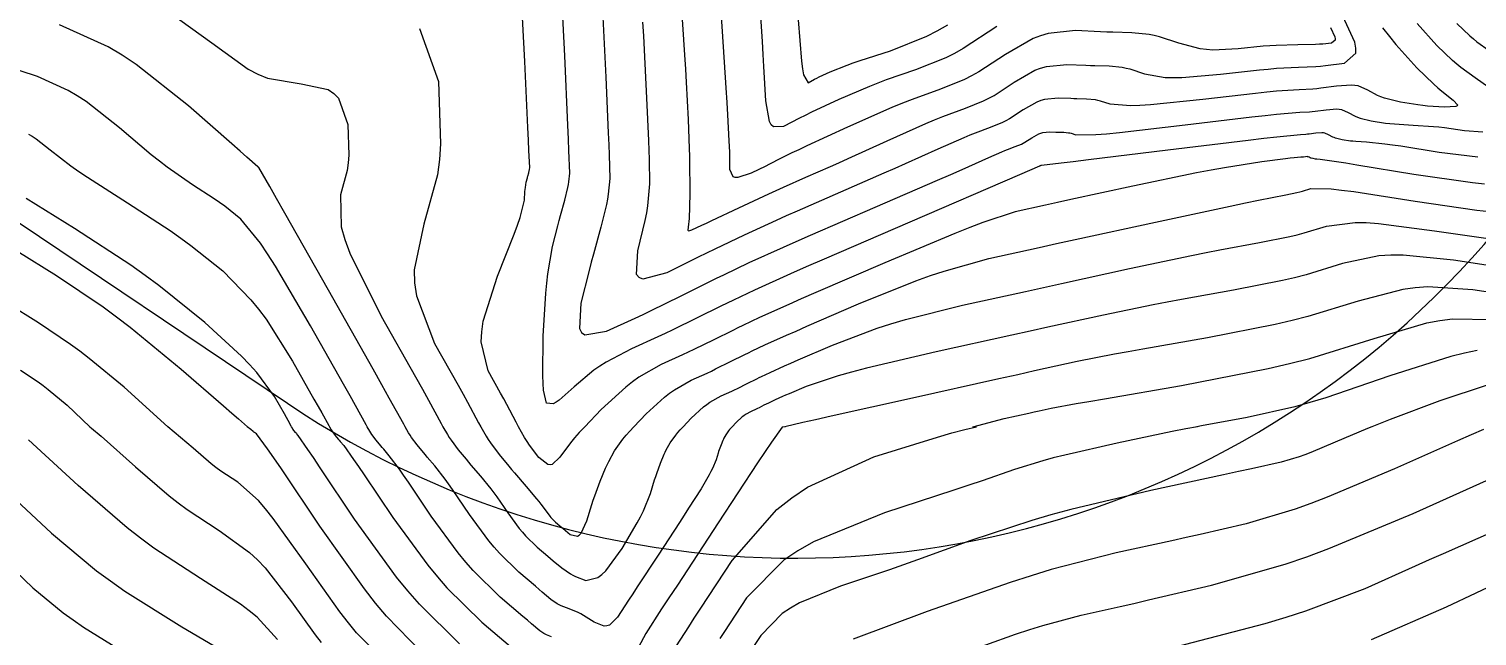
# Model space of a CAD drawing. Header units: metres. Extents: x 837476 to 838477, y 1189012 to 1191014.
# Drawn here: x 838022.3 to 838133.5, y 1189983.9 to 1190030.5 of the extents above; entities that cross this region are included whole.
import ezdxf

# ---------------------------------------------------------------- set-up
doc = ezdxf.new("R2010")
doc.units = ezdxf.units.M
doc.header["$LTSCALE"] = 0.3
for name, color, linetype in [('COTAS 10', 1, 'Continuous'), ('COTAS INT', 252, 'Continuous'), ('VIA2', 121, 'Continuous')]:
    doc.layers.add(name, color=color, linetype=linetype)

msp = doc.modelspace()

# ---------------------------------------------------------------- linework, layer by layer
at = {"layer": 'COTAS 10'}
for points in [[(838033.077, 1190031.829), (838036.35, 1190029.47), (838039.141, 1190027.45), (838039.891, 1190027.071), (838040.63, 1190026.769), (838043.213, 1190026.333), (838045.291, 1190025.898), (838045.712, 1190025.599), (838046.065, 1190025.222), (838046.784, 1190023.213), (838046.87, 1190020.854), (838046.825, 1190020.256), (838046.751, 1190019.682), (838046.232, 1190017.811), (838046.276, 1190015.34), (838046.555, 1190014.389), (838046.951, 1190013.321), (838049.349, 1190008.498), (838051.974, 1190003.839), (838052.514, 1190002.874), (838052.973, 1190002.05), (838053.955, 1190000.249), (838054.095, 1190000), (838054.431, 1189999.404), (838054.57, 1189999.182), (838054.714, 1189998.966), (838055.26, 1189998.233), (838055.869, 1189997.497), (838056.052, 1189997.279), (838056.241, 1189997.056), (838056.975, 1189996.202), (838057.769, 1189995.227), (838057.996, 1189994.929), (838058.225, 1189994.617), (838059.08, 1189993.389), (838059.956, 1189992.189), (838060.199, 1189991.895), (838060.442, 1189991.618), (838061.322, 1189990.756), (838062.15, 1189990.051), (838062.36, 1189989.874), (838062.563, 1189989.704), (838063.227, 1189989.151), (838063.881, 1189988.697), (838064.077, 1189988.588), (838064.28, 1189988.488), (838065.067, 1189988.186), (838066, 1189988.409), (838066.295, 1189988.639), (838066.605, 1189988.943), (838067.859, 1189990.645), (838069.017, 1189992.618), (838069.266, 1189993.092), (838069.486, 1189993.533), (838070.023, 1189994.866), (838070.348, 1189995.911), (838070.434, 1189996.172), (838070.518, 1189996.42), (838070.806, 1189997.214), (838071.086, 1189997.885), (838071.165, 1189998.057), (838071.245, 1189998.222), (838071.537, 1189998.767), (838071.965, 1189999.364), (838072.13, 1189999.562), (838072.316, 1189999.774), (838072.53, 1190000), (838073.155, 1190000.659), (838074.098, 1190001.517), (838074.35, 1190001.712), (838074.597, 1190001.889), (838075.453, 1190002.374), (838076.265, 1190002.741), (838076.484, 1190002.843), (838076.701, 1190002.946), (838077.465, 1190003.321), (838078.188, 1190003.681), (838078.379, 1190003.774), (838078.566, 1190003.865), (838079.21, 1190004.173), (838080.32, 1190004.671), (838080.802, 1190004.882), (838081.358, 1190005.125), (838083.996, 1190006.268), (838087.433, 1190007.559), (838088.494, 1190007.895), (838089.602, 1190008.223), (838093.996, 1190009.329), (838098.821, 1190010.398), (838100.201, 1190010.701), (838101.599, 1190011.007), (838106.807, 1190012.14), (838111.584, 1190013.152), (838112.71, 1190013.381), (838113.752, 1190013.589), (838116.807, 1190014.157), (838119.115, 1190014.608), (838119.687, 1190014.742), (838120.229, 1190014.88), (838121.94, 1190015.41), (838124.135, 1190015.693), (838124.981, 1190015.675), (838125.931, 1190015.616), (838130.223, 1190015.053), (838134.345, 1190014.447)], [(838126.233, 1190030.633), (838126.768, 1190029.962), (838127.275, 1190029.344), (838128.881, 1190027.553), (838130.18, 1190026.296), (838130.493, 1190026.015), (838130.785, 1190025.762), (838131.673, 1190025.088), (838132.029, 1190024.707), (838131.986, 1190024.638), (838131.883, 1190024.586), (838130.998, 1190024.532), (838129.698, 1190024.625), (838129.332, 1190024.666), (838128.964, 1190024.713), (838127.612, 1190024.936), (838126.395, 1190025.237), (838126.111, 1190025.333), (838125.85, 1190025.434), (838125.101, 1190025.848), (838124.371, 1190026.168), (838124.123, 1190026.212), (838123.855, 1190026.235), (838122.718, 1190026.156), (838121.505, 1190025.988), (838121.189, 1190025.955), (838120.88, 1190025.929), (838119.836, 1190025.884), (838118.1, 1190025.765), (838117.356, 1190025.691), (838116.498, 1190025.6), (838112.446, 1190025.126), (838108.437, 1190024.712), (838107.605, 1190024.659), (838106.895, 1190024.633), (838105.334, 1190024.761), (838104.585, 1190025.006), (838104.386, 1190025.053), (838104.19, 1190025.092), (838103.511, 1190025.159), (838102.779, 1190025.178), (838102.549, 1190025.186), (838102.307, 1190025.196), (838101.337, 1190025.242), (838100.286, 1190025.134), (838099.994, 1190025.047), (838099.701, 1190024.935), (838098.638, 1190024.324), (838097.604, 1190023.648), (838097.329, 1190023.495), (838097.059, 1190023.357), (838096.126, 1190022.981), (838094.961, 1190022.556), (838094.545, 1190022.386), (838094.089, 1190022.194), (838092.102, 1190021.313), (838089.585, 1190020.181), (838088.794, 1190019.83), (838087.961, 1190019.464), (838084.614, 1190018.009), (838081.281, 1190016.555), (838080.458, 1190016.189), (838079.677, 1190015.839), (838077.216, 1190014.71), (838074.98, 1190013.644), (838074.342, 1190013.334), (838073.695, 1190013.017), (838071.288, 1190011.819), (838069.448, 1190011.323), (838069.158, 1190011.449), (838068.964, 1190011.688), (838069.054, 1190013.503), (838069.629, 1190015.848), (838069.739, 1190016.421), (838069.828, 1190016.962), (838069.974, 1190018.642), (838069.946, 1190020.543), (838069.926, 1190021.222), (838069.9, 1190021.969), (838069.762, 1190025.22), (838069.573, 1190028.956), (838069.514, 1190030.008), (838069.453, 1190031.068)], [(838021.379, 1190013.506), (838024.429, 1190011.604), (838028.004, 1190009.195), (838029.032, 1190008.437), (838030.075, 1190007.64), (838033.981, 1190004.429), (838037.244, 1190001.607), (838037.882, 1190001.053), (838038.405, 1190000.599), (838039.091, 1190000)], [(838134.282, 1190003.182), (838130.637, 1190001.977), (838126.829, 1190000.551), (838125.926, 1190000.2), (838125.423, 1190000), (838125.089, 1189999.867), (838122.614, 1189998.823), (838120.731, 1189998.026), (838120.268, 1189997.849), (838119.83, 1189997.691), (838118.458, 1189997.281), (838116.191, 1189996.772), (838115.188, 1189996.552), (838114.022, 1189996.298), (838108.458, 1189995.094), (838102.308, 1189993.638), (838100.772, 1189993.225), (838099.309, 1189992.808), (838094.631, 1189991.266), (838090.539, 1189989.775), (838089.446, 1189989.389), (838088.371, 1189989.016), (838084.631, 1189987.767), (838081.483, 1189986.474), (838080.781, 1189986.072), (838080.153, 1189985.652), (838078.495, 1189983.976), (838077.509, 1189982.472)], [(838052.453, 1189982.697), (838049.753, 1189985.463), (838048.924, 1189986.46), (838048.06, 1189987.558), (838044.649, 1189992.357), (838041.688, 1189996.762), (838041.108, 1189997.611), (838040.633, 1189998.299), (838039.785, 1189999.445), (838039.613, 1189999.556), (838039.565, 1189999.592), (838039.516, 1189999.63), (838039.337, 1189999.785), (838039.057, 1190000)], [(838020.595, 1189989.541), (838022.606, 1189987.627), (838024.939, 1189985.706), (838025.688, 1189985.164), (838026.482, 1189984.617), (838029.724, 1189982.606)]]:
    msp.add_lwpolyline(points, dxfattribs=at)
at = {"layer": 'COTAS INT'}
for points in [[(838134.08, 1190018.638), (838133.15, 1190018.722), (838128.655, 1190019.365), (838124.275, 1190020.094), (838123.417, 1190020.235), (838122.712, 1190020.348), (838121.448, 1190020.534), (838121.205, 1190020.548), (838121.145, 1190020.554), (838121.088, 1190020.56), (838120.905, 1190020.587), (838120.761, 1190020.623), (838120.727, 1190020.634), (838120.696, 1190020.646), (838120.607, 1190020.696), (838120.52, 1190020.734), (838120.49, 1190020.739), (838120.458, 1190020.742), (838120.323, 1190020.732), (838120.179, 1190020.712), (838120.141, 1190020.708), (838120.105, 1190020.705), (838119.98, 1190020.7), (838119.449, 1190020.646), (838119.155, 1190020.612), (838118.798, 1190020.57), (838116.98, 1190020.35), (838114.102, 1190019.895), (838113.077, 1190019.705), (838111.952, 1190019.487), (838107.065, 1190018.471), (838102.314, 1190017.44), (838101.274, 1190017.214), (838100.355, 1190017.013), (838098.032, 1190016.503), (838095.561, 1190015.695), (838094.548, 1190015.308), (838093.393, 1190014.849), (838088.032, 1190012.599), (838082.73, 1190010.302), (838081.611, 1190009.814), (838080.644, 1190009.389), (838078.412, 1190008.388), (838077.118, 1190007.77), (838076.742, 1190007.587), (838076.357, 1190007.398), (838074.905, 1190006.675), (838073.37, 1190005.922), (838072.933, 1190005.715), (838072.492, 1190005.509), (838070.859, 1190004.771), (838069.139, 1190003.796), (838068.642, 1190003.441), (838068.137, 1190003.049), (838066.241, 1190001.325), (838064.979, 1190000), (838064.566, 1189999.566), (838064.2, 1189999.152), (838063.877, 1189998.769), (838063.065, 1189997.651), (838062.492, 1189997.092), (838062.32, 1189997.062), (838062.143, 1189997.087), (838061.454, 1189997.625), (838060.745, 1189998.585), (838060.554, 1189998.875), (838060.366, 1189999.176), (838059.906, 1190000), (838059.71, 1190000.352), (838058.992, 1190001.713), (838058.765, 1190002.131), (838058.526, 1190002.567), (838057.564, 1190004.292), (838057.04, 1190006.525), (838057.078, 1190007.282), (838057.195, 1190008.099), (838058.278, 1190011.551), (838059.569, 1190014.787), (838059.818, 1190015.469), (838060.019, 1190016.058), (838060.353, 1190017.408), (838060.39, 1190018.073), (838060.405, 1190018.229), (838060.421, 1190018.372), (838060.495, 1190018.79), (838060.575, 1190019.103), (838060.595, 1190019.18), (838060.614, 1190019.254), (838060.678, 1190019.489), (838060.725, 1190019.679), (838060.734, 1190019.725), (838060.741, 1190019.767), (838060.753, 1190019.897), (838060.696, 1190021.215), (838060.659, 1190022.007), (838060.614, 1190022.984), (838060.377, 1190028.052), (838060.109, 1190033.371)], [(838133.561, 1190020.691), (838130.596, 1190021.062), (838127.638, 1190021.537), (838126.996, 1190021.631), (838126.429, 1190021.708), (838125.022, 1190021.851), (838124.181, 1190021.901), (838123.972, 1190021.92), (838123.773, 1190021.942), (838123.141, 1190022.037), (838122.639, 1190022.161), (838122.522, 1190022.2), (838122.414, 1190022.242), (838122.105, 1190022.413), (838121.804, 1190022.545), (838121.701, 1190022.563), (838121.591, 1190022.573), (838121.122, 1190022.54), (838120.621, 1190022.471), (838120.49, 1190022.457), (838120.363, 1190022.446), (838119.932, 1190022.428), (838118.122, 1190022.244), (838117.124, 1190022.129), (838115.912, 1190021.987), (838109.744, 1190021.24), (838103.654, 1190020.494), (838102.492, 1190020.352), (838101.556, 1190020.238), (838100.066, 1190020.059), (838100.057, 1190020.062), (838100.054, 1190020.062), (838100.052, 1190020.063), (838100.043, 1190020.064), (838100.028, 1190020.064), (838100.017, 1190020.065), (838100.004, 1190020.063), (838099.996, 1190020.061), (838099.97, 1190020.045), (838099.964, 1190020.041), (838099.952, 1190020.037), (838099.938, 1190020.032), (838099.933, 1190020.029), (838099.927, 1190020.027), (838099.902, 1190020.016), (838098.357, 1190019.349), (838089.934, 1190015.714), (838083.373, 1190012.872), (838081.987, 1190012.267), (838080.788, 1190011.74), (838078.014, 1190010.495), (838076.394, 1190009.722), (838075.923, 1190009.493), (838075.442, 1190009.257), (838073.624, 1190008.352), (838071.704, 1190007.41), (838071.158, 1190007.152), (838070.606, 1190006.894), (838068.563, 1190005.97), (838066.623, 1190004.965), (838066.137, 1190004.656), (838065.672, 1190004.334), (838064.177, 1190003.06), (838063.027, 1190002.038), (838062.78, 1190001.876), (838062.565, 1190001.765), (838062.045, 1190001.799), (838061.814, 1190002.819), (838061.781, 1190003.33), (838061.761, 1190003.94), (838061.8, 1190006.967), (838061.986, 1190010.257), (838062.059, 1190011.033), (838062.141, 1190011.75), (838062.514, 1190013.85), (838062.92, 1190015.44), (838063.023, 1190015.835), (838063.122, 1190016.21), (838063.445, 1190017.402), (838063.683, 1190018.368), (838063.729, 1190018.601), (838063.766, 1190018.818), (838063.827, 1190019.479), (838063.769, 1190021.203), (838063.732, 1190022.09), (838063.686, 1190023.156), (838063.441, 1190028.488), (838063.179, 1190033.957)], [(838072.345, 1190033.249), (838072.644, 1190028.551), (838072.71, 1190027.458), (838072.769, 1190026.455), (838072.923, 1190023.586), (838073.008, 1190021.375), (838073.023, 1190020.789), (838073.035, 1190020.213), (838073.047, 1190018.223), (838073.02, 1190016.614), (838073.007, 1190016.277), (838072.991, 1190015.988), (838072.912, 1190015.336), (838072.9, 1190015.092), (838072.926, 1190015.06), (838072.965, 1190015.043), (838073.212, 1190015.11), (838073.966, 1190015.473), (838074.324, 1190015.643), (838074.747, 1190015.843), (838076.817, 1190016.818), (838079.121, 1190017.889), (838079.693, 1190018.15), (838080.236, 1190018.396), (838081.955, 1190019.157), (838083.844, 1190019.988), (838084.494, 1190020.279), (838085.199, 1190020.597), (838088.202, 1190021.961), (838091.169, 1190023.278), (838091.851, 1190023.565), (838092.473, 1190023.818), (838094.213, 1190024.454), (838095.606, 1190025.015), (838096.009, 1190025.221), (838096.42, 1190025.45), (838097.965, 1190026.46), (838099.553, 1190027.373), (838099.991, 1190027.54), (838100.427, 1190027.67), (838101.997, 1190027.83), (838103.447, 1190027.762), (838103.808, 1190027.748), (838104.151, 1190027.735), (838105.245, 1190027.707), (838106.259, 1190027.607), (838106.551, 1190027.549), (838106.849, 1190027.478), (838107.969, 1190027.112), (838109.564, 1190026.831), (838110.162, 1190026.813), (838110.828, 1190026.821), (838113.797, 1190027.07), (838116.791, 1190027.407), (838117.472, 1190027.472), (838118.09, 1190027.525), (838119.788, 1190027.612), (838121.109, 1190027.665), (838121.488, 1190027.696), (838121.875, 1190027.734), (838123.32, 1190027.932), (838124.181, 1190028.682), (838124.199, 1190029.068), (838124.149, 1190029.37), (838124.121, 1190029.532), (838123.042, 1190031.855)], [(838096.62, 1190030.731), (838094.053, 1190029.053), (838093.371, 1190028.673), (838092.701, 1190028.33), (838090.386, 1190027.398), (838088.124, 1190026.629), (838087.487, 1190026.389), (838086.847, 1190026.137), (838084.497, 1190025.128), (838082.399, 1190024.148), (838081.917, 1190023.914), (838081.478, 1190023.697), (838080.249, 1190023.046), (838079.464, 1190023.019), (838079.304, 1190023.195), (838079.17, 1190023.449), (838078.893, 1190025.03), (838078.741, 1190027.659), (838078.685, 1190028.575), (838078.623, 1190029.573), (838078.348, 1190033.854)], [(838135.199, 1190012.266), (838131.699, 1190012.781), (838127.823, 1190013.174), (838126.871, 1190013.171), (838125.971, 1190013.12), (838123.157, 1190012.532), (838120.372, 1190011.67), (838119.49, 1190011.446), (838118.561, 1190011.228), (838114.805, 1190010.494), (838110.796, 1190009.778), (838109.707, 1190009.571), (838108.628, 1190009.36), (838104.805, 1190008.57), (838100.549, 1190007.64), (838099.196, 1190007.343), (838097.767, 1190007.027), (838091.978, 1190005.743), (838086.622, 1190004.486), (838085.467, 1190004.189), (838084.454, 1190003.914), (838081.978, 1190003.102), (838080.672, 1190002.537), (838080.397, 1190002.416), (838080.159, 1190002.312), (838079.609, 1190002.065), (838079.29, 1190001.913), (838079.198, 1190001.868), (838079.103, 1190001.822), (838078.745, 1190001.644), (838078.367, 1190001.458), (838078.26, 1190001.407), (838078.151, 1190001.357), (838077.749, 1190001.175), (838077.326, 1190000.935), (838077.203, 1190000.847), (838077.079, 1190000.751), (838076.612, 1190000.326), (838076.303, 1190000), (838076.197, 1189999.888), (838076.105, 1189999.783), (838076.023, 1189999.685), (838075.811, 1189999.39), (838075.667, 1189999.12), (838075.627, 1189999.038), (838075.588, 1189998.953), (838075.45, 1189998.621), (838075.307, 1189998.228), (838075.265, 1189998.105), (838075.223, 1189997.976), (838075.062, 1189997.459), (838074.784, 1189996.78), (838074.668, 1189996.549), (838074.534, 1189996.299), (838073.912, 1189995.243), (838072.96, 1189993.744), (838072.62, 1189993.216), (838072.246, 1189992.638), (838070.618, 1189990.144), (838069.019, 1189987.702), (838068.663, 1189987.157), (838068.344, 1189986.67), (838067.509, 1189985.386), (838066.872, 1189984.771), (838066.679, 1189984.705), (838066.479, 1189984.685), (838065.696, 1189984.99), (838064.899, 1189985.512), (838064.69, 1189985.629), (838064.487, 1189985.734), (838063.794, 1189986.013), (838063.176, 1189986.247), (838063.019, 1189986.324), (838062.869, 1189986.405), (838062.378, 1189986.743), (838061.725, 1189987.289), (838061.473, 1189987.503), (838061.19, 1189987.743), (838059.91, 1189988.835), (838058.429, 1189990.285), (838058.02, 1189990.752), (838057.612, 1189991.246), (838056.138, 1189993.266), (838054.835, 1189995.177), (838054.533, 1189995.603), (838054.257, 1189995.983), (838053.475, 1189996.985), (838052.892, 1189997.663), (838052.742, 1189997.84), (838052.597, 1189998.013), (838052.113, 1189998.597), (838051.68, 1189999.179), (838051.566, 1189999.351), (838051.455, 1189999.527), (838051.189, 1190000), (838051.078, 1190000.198), (838049.975, 1190002.2), (838049.406, 1190003.215), (838048.724, 1190004.43), (838045.309, 1190010.481), (838041.96, 1190016.4), (838041.319, 1190017.531), (838040.801, 1190018.442), (838039.965, 1190019.901), (838039.935, 1190019.925), (838039.915, 1190019.939), (838039.875, 1190019.965), (838039.034, 1190020.7), (838038.519, 1190021.154), (838037.881, 1190021.717), (838034.562, 1190024.652), (838030.537, 1190027.82), (838029.455, 1190028.529), (838028.388, 1190029.166), (838024.652, 1190030.858)], [(838066.376, 1190031.456), (838066.601, 1190026.854), (838066.793, 1190022.563), (838066.829, 1190021.656), (838066.858, 1190020.873), (838066.9, 1190019.06), (838066.791, 1190017.869), (838066.724, 1190017.477), (838066.642, 1190017.057), (838066.211, 1190015.315), (838065.651, 1190013.253), (838065.486, 1190012.631), (838065.318, 1190011.987), (838064.675, 1190009.478), (838064.57, 1190007.536), (838064.74, 1190007.249), (838064.996, 1190007.07), (838066.64, 1190007.334), (838068.858, 1190008.339), (838069.476, 1190008.629), (838070.095, 1190008.924), (838072.344, 1190010.029), (838074.527, 1190011.116), (838075.104, 1190011.399), (838075.67, 1190011.674), (838077.615, 1190012.603), (838080.232, 1190013.79), (838081.222, 1190014.228), (838082.327, 1190014.713), (838087.274, 1190016.862), (838092.078, 1190018.94), (838093.093, 1190019.382), (838093.971, 1190019.765), (838096.002, 1190020.664), (838097.008, 1190021.111), (838097.239, 1190021.208), (838097.449, 1190021.294), (838098.039, 1190021.509), (838098.511, 1190021.699), (838098.648, 1190021.769), (838098.787, 1190021.847), (838099.31, 1190022.189), (838099.849, 1190022.498), (838099.997, 1190022.555), (838100.145, 1190022.599), (838100.677, 1190022.653), (838101.168, 1190022.63), (838101.29, 1190022.625), (838101.407, 1190022.621), (838101.777, 1190022.612), (838102.121, 1190022.578), (838102.22, 1190022.558), (838102.321, 1190022.534), (838102.7, 1190022.41), (838104.225, 1190022.435), (838105.048, 1190022.505), (838106.046, 1190022.603), (838111.095, 1190023.183), (838116.205, 1190023.794), (838117.24, 1190023.91), (838118.111, 1190024.005), (838119.884, 1190024.156), (838120.622, 1190024.188), (838120.84, 1190024.206), (838121.063, 1190024.229), (838121.92, 1190024.348), (838122.723, 1190024.404), (838122.912, 1190024.387), (838123.088, 1190024.357), (838123.603, 1190024.13), (838124.132, 1190023.838), (838124.316, 1190023.767), (838124.517, 1190023.699), (838125.377, 1190023.486), (838126.458, 1190023.324), (838126.798, 1190023.287), (838127.156, 1190023.255), (838128.596, 1190023.168), (838130.147, 1190023.068), (838130.574, 1190023.027), (838131.001, 1190022.979), (838132.537, 1190022.76), (838133.946, 1190022.645)], [(838122.245, 1190030.654), (838122.577, 1190029.939), (838122.601, 1190029.796), (838122.596, 1190029.677), (838122.33, 1190029.446), (838121.655, 1190029.384), (838121.391, 1190029.372), (838121.093, 1190029.361), (838119.739, 1190029.34), (838118.079, 1190029.285), (838117.588, 1190029.253), (838117.083, 1190029.214), (838115.148, 1190029.013), (838113.219, 1190028.931), (838112.719, 1190028.967), (838112.234, 1190029.028), (838110.603, 1190029.463), (838109.114, 1190029.95), (838108.717, 1190030.044), (838108.328, 1190030.122), (838106.979, 1190030.255), (838105.523, 1190030.292), (838105.066, 1190030.309), (838104.586, 1190030.328), (838102.657, 1190030.419), (838100.568, 1190030.205), (838099.987, 1190030.032), (838099.405, 1190029.81), (838097.292, 1190028.596), (838095.237, 1190027.252), (838094.69, 1190026.947), (838094.154, 1190026.673), (838092.299, 1190025.926), (838090.116, 1190025.14), (838089.372, 1190024.841), (838088.568, 1190024.506), (838085.16, 1190023.001), (838082.035, 1190021.566), (838081.409, 1190021.275), (838080.887, 1190021.03), (838079.864, 1190020.53), (838079.333, 1190020.248), (838079.121, 1190020.14), (838078.88, 1190020.019), (838077.774, 1190019.475), (838076.737, 1190019.135), (838076.539, 1190019.143), (838076.38, 1190019.195), (838076.131, 1190019.752), (838076.127, 1190020.603), (838076.122, 1190020.841), (838076.117, 1190021.08), (838076.084, 1190021.951), (838075.966, 1190023.955), (838075.906, 1190024.908), (838075.835, 1190026.033), (838075.478, 1190031.536)], [(838081.37, 1190031.241), (838081.617, 1190028.072), (838081.697, 1190027.486), (838081.782, 1190027.026), (838082.13, 1190026.42), (838082.623, 1190026.681), (838082.799, 1190026.768), (838082.992, 1190026.862), (838083.834, 1190027.255), (838085.126, 1190027.768), (838085.603, 1190027.937), (838086.132, 1190028.118), (838088.473, 1190028.871), (838091.249, 1190029.988), (838092.052, 1190030.399), (838092.87, 1190030.855)], [(838134.393, 1190026.053), (838133.366, 1190026.786), (838132.256, 1190027.59), (838131.937, 1190027.85), (838131.615, 1190028.127), (838130.411, 1190029.265), (838128.91, 1190030.968)], [(838131.94, 1190030.977), (838132.952, 1190030.021), (838133.223, 1190029.788), (838133.491, 1190029.569), (838134.424, 1190028.894)], [(838052.286, 1190030.577), (838053.742, 1190026.507), (838053.917, 1190021.729), (838053.826, 1190020.518), (838053.674, 1190019.357), (838052.623, 1190015.566), (838051.872, 1190012.047), (838051.909, 1190011.057), (838052.052, 1190010.059), (838053.456, 1190006.395), (838055.25, 1190003.203), (838055.64, 1190002.503), (838055.983, 1190001.882), (838056.833, 1190000.3), (838057.002, 1190000), (838057.406, 1189999.281), (838057.575, 1189999.014), (838057.747, 1189998.753), (838058.406, 1189997.868), (838059.141, 1189996.98), (838059.361, 1189996.718), (838059.589, 1189996.449), (838060.475, 1189995.418), (838061.281, 1189994.471), (838061.458, 1189994.255), (838061.616, 1189994.058), (838062.022, 1189993.513), (838062.3, 1189993.132), (838062.377, 1189993.038), (838062.454, 1189992.95), (838062.733, 1189992.677), (838063.077, 1189992.387), (838063.194, 1189992.289), (838063.321, 1189992.183), (838063.862, 1189991.736), (838064.424, 1189991.592), (838064.565, 1189991.677), (838064.699, 1189991.816), (838065.132, 1189992.769), (838065.528, 1189994.03), (838065.64, 1189994.363), (838065.752, 1189994.689), (838066.163, 1189995.807), (838066.585, 1189996.817), (838066.704, 1189997.075), (838066.823, 1189997.324), (838067.263, 1189998.144), (838067.907, 1189999.042), (838068.156, 1189999.341), (838068.435, 1189999.66), (838068.757, 1190000), (838069.698, 1190000.992), (838071.118, 1190002.283), (838071.496, 1190002.577), (838071.868, 1190002.842), (838073.156, 1190003.572), (838074.379, 1190004.125), (838074.709, 1190004.279), (838075.035, 1190004.434), (838076.185, 1190004.998), (838077.273, 1190005.539), (838077.56, 1190005.68), (838077.842, 1190005.818), (838078.811, 1190006.28), (838080.482, 1190007.03), (838081.206, 1190007.348), (838082.044, 1190007.714), (838086.014, 1190009.434), (838090.413, 1190011.204), (838091.521, 1190011.602), (838092.582, 1190011.959), (838096.014, 1190012.916), (838099.875, 1190013.768), (838101.206, 1190014.059), (838102.65, 1190014.374), (838108.809, 1190015.711), (838114.539, 1190016.943), (838115.713, 1190017.192), (838116.708, 1190017.4), (838118.809, 1190017.82), (838119.67, 1190017.989), (838119.883, 1190018.039), (838120.085, 1190018.09), (838120.724, 1190018.288), (838122.299, 1190018.266), (838123.092, 1190018.179), (838124.039, 1190018.057), (838128.747, 1190017.325), (838133.491, 1190016.628), (838134.461, 1190016.528)], [(838062.439, 1189983.866), (838062.042, 1189984.016), (838061.941, 1189984.065), (838061.844, 1189984.118), (838061.528, 1189984.335), (838060.888, 1189984.875), (838060.586, 1189985.132), (838060.231, 1189985.435), (838058.498, 1189986.914), (838056.417, 1189988.952), (838055.842, 1189989.608), (838055.267, 1189990.303), (838053.196, 1189993.143), (838051.444, 1189995.737), (838051.071, 1189996.277), (838050.746, 1189996.74), (838049.975, 1189997.768), (838049.544, 1189998.27), (838049.432, 1189998.401), (838049.325, 1189998.529), (838048.967, 1189998.961), (838048.646, 1189999.393), (838048.562, 1189999.519), (838048.48, 1189999.65), (838048.282, 1190000), (838048.2, 1190000.146), (838047.384, 1190001.629), (838046.963, 1190002.38), (838046.458, 1190003.279), (838043.93, 1190007.759), (838041.237, 1190012.325), (838040.628, 1190013.279), (838040.077, 1190014.098), (838038.581, 1190015.936), (838037.337, 1190016.926), (838036.945, 1190017.211), (838036.533, 1190017.5), (838034.874, 1190018.581), (838032.921, 1190019.928), (838032.323, 1190020.384), (838031.701, 1190020.876), (838029.247, 1190022.954), (838026.691, 1190024.966), (838026.004, 1190025.417), (838025.327, 1190025.821), (838022.954, 1190026.895), (838020.379, 1190027.731)], [(838022.265, 1190022.475), (838022.554, 1190022.304), (838022.846, 1190022.112), (838023.933, 1190021.256), (838025.52, 1190020.035), (838026.128, 1190019.613), (838026.808, 1190019.155), (838029.874, 1190017.197), (838033.151, 1190015.06), (838033.965, 1190014.489), (838034.739, 1190013.927), (838037.197, 1190011.971), (838039.354, 1190009.753), (838039.937, 1190009.026), (838040.515, 1190008.25), (838042.551, 1190005.036), (838044.192, 1190002.129), (838044.52, 1190001.545), (838044.793, 1190001.057), (838045.323, 1190000.095), (838045.377, 1190000), (838045.505, 1189999.772), (838045.558, 1189999.688), (838045.612, 1189999.606), (838045.821, 1189999.326), (838046.053, 1189999.045), (838046.123, 1189998.962), (838046.195, 1189998.877), (838046.475, 1189998.551), (838047.234, 1189997.496), (838047.608, 1189996.951), (838048.054, 1189996.296), (838050.255, 1189993.02), (838052.923, 1189989.36), (838053.664, 1189988.465), (838054.405, 1189987.62), (838057.086, 1189984.993), (838059.271, 1189983.126)], [(838055.373, 1189983.329), (838052.281, 1189986.383), (838051.41, 1189987.386), (838050.533, 1189988.457), (838047.313, 1189992.897), (838044.663, 1189996.856), (838044.146, 1189997.625), (838043.723, 1189998.252), (838042.975, 1189999.334), (838042.846, 1189999.484), (838042.813, 1189999.523), (838042.781, 1189999.561), (838042.674, 1189999.69), (838042.579, 1189999.819), (838042.529, 1189999.895), (838042.471, 1190000), (838042.446, 1190000.044), (838042.202, 1190000.486), (838042.077, 1190000.71), (838041.926, 1190000.978), (838041.172, 1190002.314), (838039.792, 1190004.175), (838039.246, 1190004.774), (838038.63, 1190005.409), (838035.813, 1190008.007), (838032.285, 1190010.839), (838031.22, 1190011.622), (838030.116, 1190012.405), (838025.813, 1190015.23), (838022.098, 1190017.536)], [(838136.052, 1190010.086), (838133.175, 1190010.509), (838129.715, 1190010.732), (838128.761, 1190010.667), (838127.807, 1190010.547), (838124.373, 1190009.655), (838120.515, 1190008.46), (838119.294, 1190008.15), (838118.006, 1190007.848), (838112.803, 1190006.831), (838107.84, 1190005.966), (838106.704, 1190005.76), (838105.672, 1190005.569), (838102.803, 1190004.999), (838099.526, 1190004.28), (838098.236, 1190003.995), (838096.78, 1190003.672), (838090.141, 1190002.196), (838083.91, 1190000.806), (838082.711, 1190000.538), (838081.741, 1190000.32), (838080.338, 1190000)], [(838049.533, 1189982.065), (838047.466, 1189984.182), (838046.832, 1189984.946), (838046.17, 1189985.786), (838043.559, 1189989.46), (838041.064, 1189992.963), (838040.477, 1189993.696), (838039.934, 1189994.326), (838038.349, 1189995.744), (838037.036, 1189996.598), (838036.665, 1189996.872), (838036.291, 1189997.163), (838034.916, 1189998.349), (838032.959, 1190000), (838029.612, 1190003.045), (838026.927, 1190005.252), (838026.209, 1190005.801), (838025.503, 1190006.322), (838023.045, 1190007.978), (838020.66, 1190009.476)], [(838094.78, 1190000), (838097.183, 1190000.627), (838099.08, 1190001.049), (838099.496, 1190001.141), (838099.865, 1190001.223), (838100.801, 1190001.428), (838102.716, 1190001.778), (838103.701, 1190001.95), (838104.884, 1190002.155), (838110.801, 1190003.168), (838117.452, 1190004.468), (838119.098, 1190004.853), (838120.659, 1190005.25), (838125.59, 1190006.777), (838129.643, 1190007.974), (838130.65, 1190008.163), (838131.608, 1190008.291), (838134.65, 1190008.237)], [(838133.5, 1190005.849), (838132.54, 1190005.659), (838131.479, 1190005.401), (838126.807, 1190003.899), (838121.884, 1190002.225), (838120.665, 1190001.857), (838119.509, 1190001.532), (838115.854, 1190000.706), (838112.345, 1190000.068), (838111.995, 1190000)], [(838021.661, 1190004.351), (838023.002, 1190003.448), (838023.387, 1190003.164), (838023.778, 1190002.865), (838025.243, 1190001.661), (838026.981, 1190000), (838027.101, 1189999.901), (838027.848, 1189999.27), (838030.495, 1189996.913), (838033.067, 1189994.696), (838033.765, 1189994.152), (838034.458, 1189993.64), (838036.913, 1189992.043), (838039.236, 1189990.353), (838039.845, 1189989.782), (838040.441, 1189989.165), (838042.469, 1189986.562), (838044.281, 1189984.014), (838044.739, 1189983.431)], [(838080.401, 1190000), (838080.141, 1189999.955), (838079.319, 1189998.808), (838078.841, 1189998.098), (838078.253, 1189997.218), (838075.222, 1189992.621), (838072.093, 1189987.845), (838071.443, 1189986.853), (838070.888, 1189986.004), (838069.664, 1189984.127), (838069.113, 1189983.075)], [(838072.024, 1189983.185), (838072.968, 1189984.633), (838073.397, 1189985.288), (838073.898, 1189986.054), (838076.313, 1189989.739), (838079.736, 1189993.637), (838080.874, 1189994.537), (838082.094, 1189995.359), (838087.183, 1189997.682), (838092.079, 1189999.202), (838093.176, 1189999.519), (838094.161, 1189999.791), (838095.07, 1190000)], [(838112.033, 1190000), (838111.137, 1189999.828), (838110.088, 1189999.621), (838105.854, 1189998.738), (838101.858, 1189997.828), (838100.96, 1189997.604), (838100.152, 1189997.392), (838097.987, 1189996.725), (838095.494, 1189995.856), (838094.48, 1189995.517), (838093.325, 1189995.134), (838087.987, 1189993.396), (838082.558, 1189991.165), (838081.348, 1189990.472), (838080.263, 1189989.747), (838077.404, 1189986.858), (838075.703, 1189984.263), (838075.35, 1189983.724)], [(838133.991, 1189999.787), (838133.049, 1189999.384), (838131.987, 1189998.923), (838127.159, 1189996.776), (838122.003, 1189994.592), (838120.734, 1189994.108), (838119.535, 1189993.676), (838115.777, 1189992.553), (838112.232, 1189991.734), (838111.166, 1189991.493), (838110.064, 1189991.247), (838105.777, 1189990.31), (838100.801, 1189989.026), (838099.263, 1189988.561), (838097.656, 1189988.049), (838091.275, 1189985.807), (838085.585, 1189983.693)], [(838041.379, 1189983.665), (838039.817, 1189985.366), (838039.214, 1189985.867), (838038.537, 1189986.381), (838035.477, 1189988.343), (838031.881, 1189990.681), (838030.865, 1189991.432), (838029.842, 1189992.228), (838026.074, 1189995.477), (838022.909, 1189998.395), (838022.265, 1189998.981)], [(838093.493, 1189982.429), (838098.066, 1189984.061), (838099.147, 1189984.418), (838100.149, 1189984.733), (838103.097, 1189985.526), (838106.105, 1189986.196), (838107.145, 1189986.434), (838108.274, 1189986.695), (838113.097, 1189987.825), (838118.764, 1189989.447), (838120.425, 1189990.018), (838122.126, 1189990.642), (838128.603, 1189993.332), (838134.236, 1189995.866)], [(838021.332, 1189994.363), (838024.042, 1189991.829), (838027.501, 1189988.942), (838028.562, 1189988.159), (838029.669, 1189987.384), (838034.042, 1189984.642), (838037.839, 1189982.408)], [(838134.879, 1189991.999), (838130.906, 1189990.251), (838129.818, 1189989.769), (838128.737, 1189989.288), (838124.879, 1189987.561), (838120.336, 1189985.829), (838118.824, 1189985.346), (838117.2, 1189984.861), (838110.416, 1189983.097)], [(838125.406, 1189983.663), (838131.155, 1189986.181), (838137.988, 1189989.382)]]:
    msp.add_lwpolyline(points, dxfattribs=at)
at = {"layer": 'VIA2'}
msp.add_line((837931.037, 1190076.45), (838042.149, 1190001.802), dxfattribs=at)
msp.add_arc((838081.185, 1190059.907), 70, 236.10587, 21.12714, dxfattribs=at)

doc.saveas('drawing.dxf')
